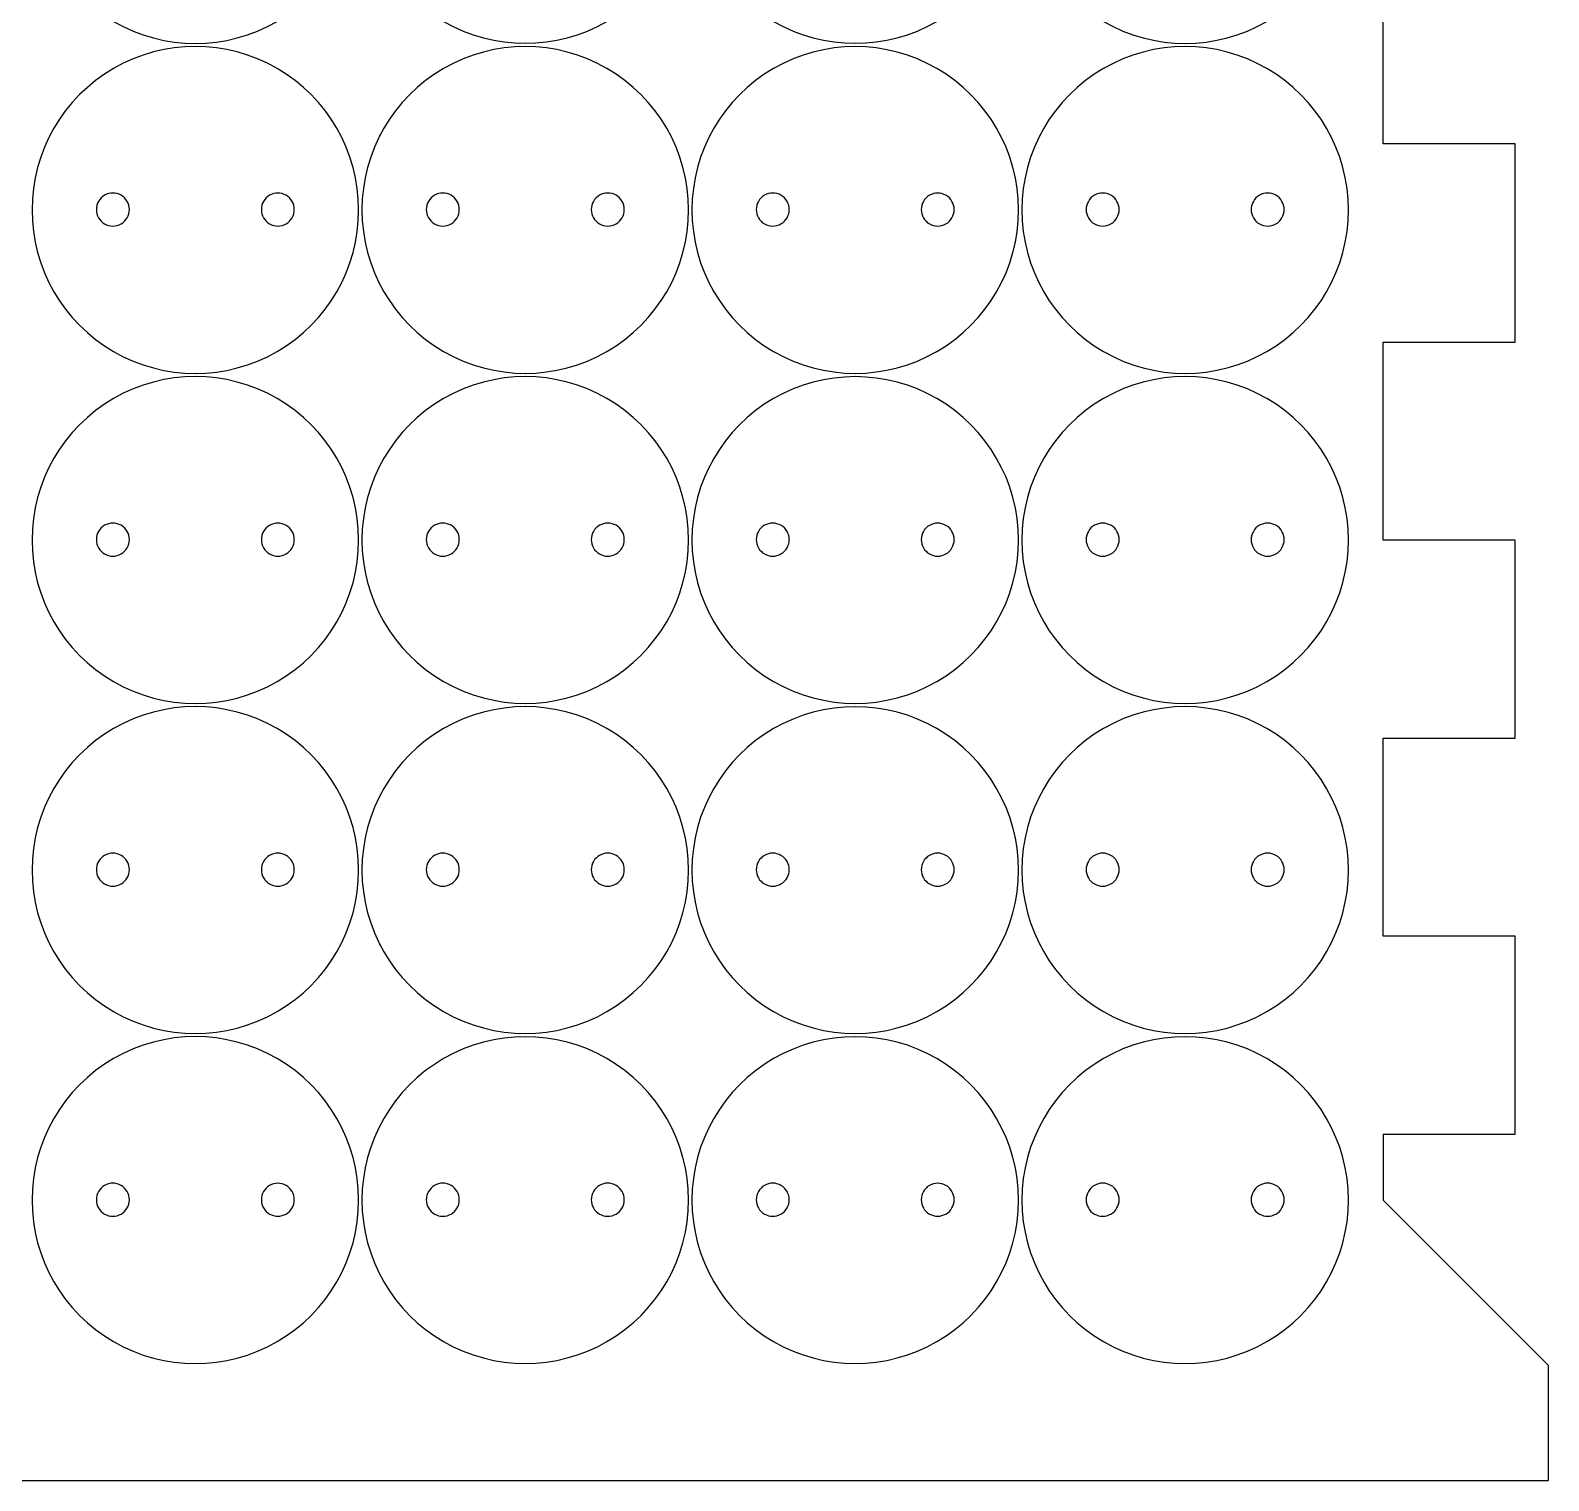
# Model space of a CAD drawing. Extents: x 0 to 163, y 0 to 185.
# Drawn here: x 116.8 to 162.82, y 95.4 to 139.34 of the extents above; entities that cross this region are included whole.
import ezdxf

# ---------------------------------------------------------------- set-up
doc = ezdxf.new("R2010")
doc.units = 0
doc.layers.add('Cut', color=7, linetype='CONTINUOUS')
doc.layers.add('Engrave', color=7, linetype='CONTINUOUS')

msp = doc.modelspace()

# ---------------------------------------------------------------- linework, layer by layer
at = {"layer": 'Cut', "color": 7}
for points in [[(157.802353, 135.898198), (157.802353, 141.898198)], [(161.802353, 135.898198), (157.802353, 135.898198)], [(161.802353, 129.898198), (161.802353, 135.898198)], [(157.802353, 129.898198), (161.802353, 129.898198)], [(157.802353, 123.898198), (157.802353, 129.898198)], [(161.802353, 123.898198), (157.802353, 123.898198)], [(161.802353, 117.898188), (161.802353, 123.898198)], [(157.802353, 111.898178), (157.802353, 117.898188)], [(157.802353, 117.898188), (161.802353, 117.898188)], [(161.802353, 111.898178), (157.802353, 111.898178)], [(161.802353, 105.898188), (161.802353, 111.898178)], [(157.802353, 105.898188), (161.802353, 105.898188)], [(157.802353, 105.898188), (157.802353, 103.898178), (162.818773, 98.881758)], [(71.80235, 99.898188), (71.80235, 95.398178), (162.818783, 95.398178), (162.818773, 98.881758)]]:
    msp.add_lwpolyline(points, dxfattribs=at)
for points in [[(119.802383, 133.909978)], [(124.802383, 133.909978)], [(129.802383, 133.909978)], [(134.802383, 133.909978)], [(139.802383, 133.909978)], [(144.802383, 133.909978)], [(149.802383, 133.909978)], [(154.802383, 133.909978)], [(119.802383, 123.909978)], [(124.802383, 123.909978)], [(129.802383, 123.909978)], [(134.802383, 123.909978)], [(139.802383, 123.909978)], [(144.802383, 123.909978)], [(149.802383, 123.909978)], [(154.802383, 123.909978)], [(119.802383, 113.909958)], [(124.802383, 113.909958)], [(129.802383, 113.909958)], [(134.802383, 113.909958)], [(139.802383, 113.909958)], [(144.802383, 113.909958)], [(149.802383, 113.909958)], [(154.802383, 113.909958)], [(119.802383, 103.909958)], [(124.802383, 103.909958)], [(129.802383, 103.909958)], [(134.802383, 103.909958)], [(139.802383, 103.909958)], [(144.802383, 103.909958)], [(149.802383, 103.909958)], [(154.802383, 103.909958)]]:
    msp.add_lwpolyline(points, close=True, dxfattribs=at)
for points in [[(119.552588, 134.34358), (119.397783, 134.433054), (119.206983, 134.433054), (119.052179, 134.34358)], [(124.552454, 134.343195), (124.397718, 134.432565), (124.207049, 134.432565), (124.052313, 134.343195)], [(129.552588, 134.34358), (129.397783, 134.433054), (129.206983, 134.433054), (129.052179, 134.34358)], [(134.552588, 134.34358), (134.397783, 134.433054), (134.206983, 134.433054), (134.052179, 134.34358)], [(139.552588, 134.34358), (139.397783, 134.433054), (139.206983, 134.433054), (139.052179, 134.34358)], [(144.552454, 134.343195), (144.397718, 134.432565), (144.207049, 134.432565), (144.052313, 134.343195)], [(149.552547, 134.343462), (149.397763, 134.432904), (149.207004, 134.432904), (149.05222, 134.343462)], [(154.552588, 134.34358), (154.397783, 134.433054), (154.206983, 134.433054), (154.052179, 134.34358)], [(119.052179, 134.34358), (118.897375, 134.254106), (118.802131, 134.088779), (118.802383, 133.909978)], [(118.802383, 133.909978), (118.802131, 133.731176), (118.897375, 133.565849), (119.052179, 133.476375)], [(119.802383, 133.909978), (119.802636, 134.088779), (119.707392, 134.254106), (119.552588, 134.34358)], [(119.552588, 133.476375), (119.707392, 133.565849), (119.802636, 133.731176), (119.802383, 133.909978)], [(124.052313, 134.343195), (123.897576, 134.253824), (123.802296, 134.088669), (123.802383, 133.909978)], [(123.802383, 133.909978), (123.802296, 133.731287), (123.897576, 133.566132), (124.052313, 133.476761)], [(124.802383, 133.909978), (124.802471, 134.088669), (124.707191, 134.253824), (124.552454, 134.343195)], [(124.552454, 133.476761), (124.707191, 133.566132), (124.802471, 133.731287), (124.802383, 133.909978)], [(129.052179, 134.34358), (128.897375, 134.254106), (128.802131, 134.088779), (128.802383, 133.909978)], [(128.802383, 133.909978), (128.802131, 133.731176), (128.897375, 133.565849), (129.052179, 133.476375)], [(129.802383, 133.909978), (129.802636, 134.088779), (129.707392, 134.254106), (129.552588, 134.34358)], [(129.552588, 133.476375), (129.707392, 133.565849), (129.802636, 133.731176), (129.802383, 133.909978)], [(134.052179, 134.34358), (133.897375, 134.254106), (133.802131, 134.088779), (133.802383, 133.909978)], [(133.802383, 133.909978), (133.802131, 133.731176), (133.897375, 133.565849), (134.052179, 133.476375)], [(134.802383, 133.909978), (134.802636, 134.088779), (134.707392, 134.254106), (134.552588, 134.34358)], [(134.552588, 133.476375), (134.707392, 133.565849), (134.802636, 133.731176), (134.802383, 133.909978)], [(139.052179, 134.34358), (138.897375, 134.254106), (138.802131, 134.088779), (138.802383, 133.909978)], [(138.802383, 133.909978), (138.802131, 133.731176), (138.897375, 133.565849), (139.052179, 133.476375)], [(139.802383, 133.909978), (139.802636, 134.088779), (139.707392, 134.254106), (139.552588, 134.34358)], [(139.552588, 133.476375), (139.707392, 133.565849), (139.802636, 133.731176), (139.802383, 133.909978)], [(144.052313, 134.343195), (143.897576, 134.253824), (143.802296, 134.088669), (143.802383, 133.909978)], [(143.802383, 133.909978), (143.802296, 133.731287), (143.897576, 133.566132), (144.052313, 133.476761)], [(144.802383, 133.909978), (144.802471, 134.088669), (144.707191, 134.253824), (144.552454, 134.343195)], [(144.552454, 133.476761), (144.707191, 133.566132), (144.802471, 133.731287), (144.802383, 133.909978)], [(149.05222, 134.343462), (148.897436, 134.25402), (148.802181, 134.088745), (148.802383, 133.909978)], [(148.802383, 133.909978), (148.802181, 133.73121), (148.897436, 133.565936), (149.05222, 133.476493)], [(149.802383, 133.909978), (149.802586, 134.088745), (149.70733, 134.25402), (149.552547, 134.343462)], [(149.552547, 133.476493), (149.70733, 133.565936), (149.802586, 133.73121), (149.802383, 133.909978)], [(154.052179, 134.34358), (153.897375, 134.254106), (153.802131, 134.088779), (153.802383, 133.909978)], [(153.802383, 133.909978), (153.802131, 133.731176), (153.897375, 133.565849), (154.052179, 133.476375)], [(154.802383, 133.909978), (154.802636, 134.088779), (154.707392, 134.254106), (154.552588, 134.34358)], [(154.552588, 133.476375), (154.707392, 133.565849), (154.802636, 133.731176), (154.802383, 133.909978)], [(119.052179, 133.476375), (119.206983, 133.386902), (119.397783, 133.386902), (119.552588, 133.476375)], [(124.052313, 133.476761), (124.207049, 133.38739), (124.397718, 133.38739), (124.552454, 133.476761)], [(129.052179, 133.476375), (129.206983, 133.386902), (129.397783, 133.386902), (129.552588, 133.476375)], [(134.052179, 133.476375), (134.206983, 133.386902), (134.397783, 133.386902), (134.552588, 133.476375)], [(139.052179, 133.476375), (139.206983, 133.386902), (139.397783, 133.386902), (139.552588, 133.476375)], [(144.052313, 133.476761), (144.207049, 133.38739), (144.397718, 133.38739), (144.552454, 133.476761)], [(149.05222, 133.476493), (149.207004, 133.387051), (149.397763, 133.387051), (149.552547, 133.476493)], [(154.052179, 133.476375), (154.206983, 133.386902), (154.397783, 133.386902), (154.552588, 133.476375)], [(119.052179, 124.34358), (118.897375, 124.254106), (118.802131, 124.088779), (118.802383, 123.909978)], [(119.552588, 124.34358), (119.397783, 124.433054), (119.206983, 124.433054), (119.052179, 124.34358)], [(119.802383, 123.909978), (119.802636, 124.088779), (119.707392, 124.254106), (119.552588, 124.34358)], [(124.052313, 124.343195), (123.897576, 124.253824), (123.802296, 124.088669), (123.802383, 123.909978)], [(124.552454, 124.343195), (124.397718, 124.432565), (124.207049, 124.432565), (124.052313, 124.343195)], [(124.802383, 123.909978), (124.802471, 124.088669), (124.707191, 124.253824), (124.552454, 124.343195)], [(129.052179, 124.34358), (128.897375, 124.254106), (128.802131, 124.088779), (128.802383, 123.909978)], [(129.552588, 124.34358), (129.397783, 124.433054), (129.206983, 124.433054), (129.052179, 124.34358)], [(129.802383, 123.909978), (129.802636, 124.088779), (129.707392, 124.254106), (129.552588, 124.34358)], [(134.052179, 124.34358), (133.897375, 124.254106), (133.802131, 124.088779), (133.802383, 123.909978)], [(134.552588, 124.34358), (134.397783, 124.433054), (134.206983, 124.433054), (134.052179, 124.34358)], [(134.802383, 123.909978), (134.802636, 124.088779), (134.707392, 124.254106), (134.552588, 124.34358)], [(139.052179, 124.34358), (138.897375, 124.254106), (138.802131, 124.088779), (138.802383, 123.909978)], [(139.552588, 124.34358), (139.397783, 124.433054), (139.206983, 124.433054), (139.052179, 124.34358)], [(139.802383, 123.909978), (139.802636, 124.088779), (139.707392, 124.254106), (139.552588, 124.34358)], [(144.052313, 124.343195), (143.897576, 124.253824), (143.802296, 124.088669), (143.802383, 123.909978)], [(144.552454, 124.343195), (144.397718, 124.432565), (144.207049, 124.432565), (144.052313, 124.343195)], [(144.802383, 123.909978), (144.802471, 124.088669), (144.707191, 124.253824), (144.552454, 124.343195)], [(149.05222, 124.343462), (148.897436, 124.25402), (148.802181, 124.088745), (148.802383, 123.909978)], [(149.552547, 124.343462), (149.397763, 124.432904), (149.207004, 124.432904), (149.05222, 124.343462)], [(149.802383, 123.909978), (149.802586, 124.088745), (149.70733, 124.25402), (149.552547, 124.343462)], [(154.052179, 124.34358), (153.897375, 124.254106), (153.802131, 124.088779), (153.802383, 123.909978)], [(154.552588, 124.34358), (154.397783, 124.433054), (154.206983, 124.433054), (154.052179, 124.34358)], [(154.802383, 123.909978), (154.802636, 124.088779), (154.707392, 124.254106), (154.552588, 124.34358)], [(118.802383, 123.909978), (118.802131, 123.731176), (118.897375, 123.565849), (119.052179, 123.476375)], [(119.552588, 123.476375), (119.707392, 123.565849), (119.802636, 123.731176), (119.802383, 123.909978)], [(123.802383, 123.909978), (123.802296, 123.731287), (123.897576, 123.566132), (124.052313, 123.476761)], [(124.552454, 123.476761), (124.707191, 123.566132), (124.802471, 123.731287), (124.802383, 123.909978)], [(128.802383, 123.909978), (128.802131, 123.731176), (128.897375, 123.565849), (129.052179, 123.476375)], [(129.552588, 123.476375), (129.707392, 123.565849), (129.802636, 123.731176), (129.802383, 123.909978)], [(133.802383, 123.909978), (133.802131, 123.731176), (133.897375, 123.565849), (134.052179, 123.476375)], [(134.552588, 123.476375), (134.707392, 123.565849), (134.802636, 123.731176), (134.802383, 123.909978)], [(138.802383, 123.909978), (138.802131, 123.731176), (138.897375, 123.565849), (139.052179, 123.476375)], [(139.552588, 123.476375), (139.707392, 123.565849), (139.802636, 123.731176), (139.802383, 123.909978)], [(143.802383, 123.909978), (143.802296, 123.731287), (143.897576, 123.566132), (144.052313, 123.476761)], [(144.552454, 123.476761), (144.707191, 123.566132), (144.802471, 123.731287), (144.802383, 123.909978)], [(148.802383, 123.909978), (148.802181, 123.73121), (148.897436, 123.565936), (149.05222, 123.476493)], [(149.552547, 123.476493), (149.70733, 123.565936), (149.802586, 123.73121), (149.802383, 123.909978)], [(153.802383, 123.909978), (153.802131, 123.731176), (153.897375, 123.565849), (154.052179, 123.476375)], [(154.552588, 123.476375), (154.707392, 123.565849), (154.802636, 123.731176), (154.802383, 123.909978)], [(119.052179, 123.476375), (119.206983, 123.386902), (119.397783, 123.386902), (119.552588, 123.476375)], [(124.052313, 123.476761), (124.207049, 123.38739), (124.397718, 123.38739), (124.552454, 123.476761)], [(129.052179, 123.476375), (129.206983, 123.386902), (129.397783, 123.386902), (129.552588, 123.476375)], [(134.052179, 123.476375), (134.206983, 123.386902), (134.397783, 123.386902), (134.552588, 123.476375)], [(139.052179, 123.476375), (139.206983, 123.386902), (139.397783, 123.386902), (139.552588, 123.476375)], [(144.052313, 123.476761), (144.207049, 123.38739), (144.397718, 123.38739), (144.552454, 123.476761)], [(149.05222, 123.476493), (149.207004, 123.387051), (149.397763, 123.387051), (149.552547, 123.476493)], [(154.052179, 123.476375), (154.206983, 123.386902), (154.397783, 123.386902), (154.552588, 123.476375)], [(119.052179, 114.34356), (118.897375, 114.254086), (118.802131, 114.088759), (118.802383, 113.909958)], [(119.552588, 114.34356), (119.397783, 114.433034), (119.206983, 114.433034), (119.052179, 114.34356)], [(119.802383, 113.909958), (119.802636, 114.088759), (119.707392, 114.254086), (119.552588, 114.34356)], [(124.052313, 114.343175), (123.897576, 114.253804), (123.802296, 114.088649), (123.802383, 113.909958)], [(124.552454, 114.343175), (124.397718, 114.432545), (124.207049, 114.432545), (124.052313, 114.343175)], [(124.802383, 113.909958), (124.802471, 114.088649), (124.707191, 114.253804), (124.552454, 114.343175)], [(129.052179, 114.34356), (128.897375, 114.254086), (128.802131, 114.088759), (128.802383, 113.909958)], [(129.552588, 114.34356), (129.397783, 114.433034), (129.206983, 114.433034), (129.052179, 114.34356)], [(129.802383, 113.909958), (129.802636, 114.088759), (129.707392, 114.254086), (129.552588, 114.34356)], [(134.052179, 114.34356), (133.897375, 114.254086), (133.802131, 114.088759), (133.802383, 113.909958)], [(134.552588, 114.34356), (134.397783, 114.433034), (134.206983, 114.433034), (134.052179, 114.34356)], [(134.802383, 113.909958), (134.802636, 114.088759), (134.707392, 114.254086), (134.552588, 114.34356)], [(139.052179, 114.34356), (138.897375, 114.254086), (138.802131, 114.088759), (138.802383, 113.909958)], [(139.552588, 114.34356), (139.397783, 114.433034), (139.206983, 114.433034), (139.052179, 114.34356)], [(139.802383, 113.909958), (139.802636, 114.088759), (139.707392, 114.254086), (139.552588, 114.34356)], [(144.052313, 114.343175), (143.897576, 114.253804), (143.802296, 114.088649), (143.802383, 113.909958)], [(144.552454, 114.343175), (144.397718, 114.432545), (144.207049, 114.432545), (144.052313, 114.343175)], [(144.802383, 113.909958), (144.802471, 114.088649), (144.707191, 114.253804), (144.552454, 114.343175)], [(149.05222, 114.343442), (148.897436, 114.254), (148.802181, 114.088725), (148.802383, 113.909958)], [(149.552547, 114.343442), (149.397763, 114.432884), (149.207004, 114.432884), (149.05222, 114.343442)], [(149.802383, 113.909958), (149.802586, 114.088725), (149.70733, 114.254), (149.552547, 114.343442)], [(154.052179, 114.34356), (153.897375, 114.254086), (153.802131, 114.088759), (153.802383, 113.909958)], [(154.552588, 114.34356), (154.397783, 114.433034), (154.206983, 114.433034), (154.052179, 114.34356)], [(154.802383, 113.909958), (154.802636, 114.088759), (154.707392, 114.254086), (154.552588, 114.34356)], [(118.802383, 113.909958), (118.802131, 113.731156), (118.897375, 113.565829), (119.052179, 113.476355)], [(119.552588, 113.476355), (119.707392, 113.565829), (119.802636, 113.731156), (119.802383, 113.909958)], [(123.802383, 113.909958), (123.802296, 113.731267), (123.897576, 113.566112), (124.052313, 113.476741)], [(124.552454, 113.476741), (124.707191, 113.566112), (124.802471, 113.731267), (124.802383, 113.909958)], [(128.802383, 113.909958), (128.802131, 113.731156), (128.897375, 113.565829), (129.052179, 113.476355)], [(129.552588, 113.476355), (129.707392, 113.565829), (129.802636, 113.731156), (129.802383, 113.909958)], [(133.802383, 113.909958), (133.802131, 113.731156), (133.897375, 113.565829), (134.052179, 113.476355)], [(134.552588, 113.476355), (134.707392, 113.565829), (134.802636, 113.731156), (134.802383, 113.909958)], [(138.802383, 113.909958), (138.802131, 113.731156), (138.897375, 113.565829), (139.052179, 113.476355)], [(139.552588, 113.476355), (139.707392, 113.565829), (139.802636, 113.731156), (139.802383, 113.909958)], [(143.802383, 113.909958), (143.802296, 113.731267), (143.897576, 113.566112), (144.052313, 113.476741)], [(144.552454, 113.476741), (144.707191, 113.566112), (144.802471, 113.731267), (144.802383, 113.909958)], [(148.802383, 113.909958), (148.802181, 113.73119), (148.897436, 113.565916), (149.05222, 113.476473)], [(149.552547, 113.476473), (149.70733, 113.565916), (149.802586, 113.73119), (149.802383, 113.909958)], [(153.802383, 113.909958), (153.802131, 113.731156), (153.897375, 113.565829), (154.052179, 113.476355)], [(154.552588, 113.476355), (154.707392, 113.565829), (154.802636, 113.731156), (154.802383, 113.909958)], [(119.052179, 113.476355), (119.206983, 113.386882), (119.397783, 113.386882), (119.552588, 113.476355)], [(124.052313, 113.476741), (124.207049, 113.38737), (124.397718, 113.38737), (124.552454, 113.476741)], [(129.052179, 113.476355), (129.206983, 113.386882), (129.397783, 113.386882), (129.552588, 113.476355)], [(134.052179, 113.476355), (134.206983, 113.386882), (134.397783, 113.386882), (134.552588, 113.476355)], [(139.052179, 113.476355), (139.206983, 113.386882), (139.397783, 113.386882), (139.552588, 113.476355)], [(144.052313, 113.476741), (144.207049, 113.38737), (144.397718, 113.38737), (144.552454, 113.476741)], [(149.05222, 113.476473), (149.207004, 113.387031), (149.397763, 113.387031), (149.552547, 113.476473)], [(154.052179, 113.476355), (154.206983, 113.386882), (154.397783, 113.386882), (154.552588, 113.476355)], [(119.052179, 104.34356), (118.897375, 104.254086), (118.802131, 104.088759), (118.802383, 103.909958)], [(119.552588, 104.34356), (119.397783, 104.433034), (119.206983, 104.433034), (119.052179, 104.34356)], [(119.802383, 103.909958), (119.802636, 104.088759), (119.707392, 104.254086), (119.552588, 104.34356)], [(124.052313, 104.343175), (123.897576, 104.253804), (123.802296, 104.088649), (123.802383, 103.909958)], [(124.552454, 104.343175), (124.397718, 104.432545), (124.207049, 104.432545), (124.052313, 104.343175)], [(124.802383, 103.909958), (124.802471, 104.088649), (124.707191, 104.253804), (124.552454, 104.343175)], [(129.052179, 104.34356), (128.897375, 104.254086), (128.802131, 104.088759), (128.802383, 103.909958)], [(129.552588, 104.34356), (129.397783, 104.433034), (129.206983, 104.433034), (129.052179, 104.34356)], [(129.802383, 103.909958), (129.802636, 104.088759), (129.707392, 104.254086), (129.552588, 104.34356)], [(134.052179, 104.34356), (133.897375, 104.254086), (133.802131, 104.088759), (133.802383, 103.909958)], [(134.552588, 104.34356), (134.397783, 104.433034), (134.206983, 104.433034), (134.052179, 104.34356)], [(134.802383, 103.909958), (134.802636, 104.088759), (134.707392, 104.254086), (134.552588, 104.34356)], [(139.052179, 104.34356), (138.897375, 104.254086), (138.802131, 104.088759), (138.802383, 103.909958)], [(139.552588, 104.34356), (139.397783, 104.433034), (139.206983, 104.433034), (139.052179, 104.34356)], [(139.802383, 103.909958), (139.802636, 104.088759), (139.707392, 104.254086), (139.552588, 104.34356)], [(144.052313, 104.343175), (143.897576, 104.253804), (143.802296, 104.088649), (143.802383, 103.909958)], [(144.552454, 104.343175), (144.397718, 104.432545), (144.207049, 104.432545), (144.052313, 104.343175)], [(144.802383, 103.909958), (144.802471, 104.088649), (144.707191, 104.253804), (144.552454, 104.343175)], [(149.05222, 104.343442), (148.897436, 104.254), (148.802181, 104.088725), (148.802383, 103.909958)], [(149.552547, 104.343442), (149.397763, 104.432884), (149.207004, 104.432884), (149.05222, 104.343442)], [(149.802383, 103.909958), (149.802586, 104.088725), (149.70733, 104.254), (149.552547, 104.343442)], [(154.052179, 104.34356), (153.897375, 104.254086), (153.802131, 104.088759), (153.802383, 103.909958)], [(154.552588, 104.34356), (154.397783, 104.433034), (154.206983, 104.433034), (154.052179, 104.34356)], [(154.802383, 103.909958), (154.802636, 104.088759), (154.707392, 104.254086), (154.552588, 104.34356)], [(118.802383, 103.909958), (118.802131, 103.731156), (118.897375, 103.565829), (119.052179, 103.476355)], [(119.552588, 103.476355), (119.707392, 103.565829), (119.802636, 103.731156), (119.802383, 103.909958)], [(123.802383, 103.909958), (123.802296, 103.731267), (123.897576, 103.566112), (124.052313, 103.476741)], [(124.552454, 103.476741), (124.707191, 103.566112), (124.802471, 103.731267), (124.802383, 103.909958)], [(128.802383, 103.909958), (128.802131, 103.731156), (128.897375, 103.565829), (129.052179, 103.476355)], [(129.552588, 103.476355), (129.707392, 103.565829), (129.802636, 103.731156), (129.802383, 103.909958)], [(133.802383, 103.909958), (133.802131, 103.731156), (133.897375, 103.565829), (134.052179, 103.476355)], [(134.552588, 103.476355), (134.707392, 103.565829), (134.802636, 103.731156), (134.802383, 103.909958)], [(138.802383, 103.909958), (138.802131, 103.731156), (138.897375, 103.565829), (139.052179, 103.476355)], [(139.552588, 103.476355), (139.707392, 103.565829), (139.802636, 103.731156), (139.802383, 103.909958)], [(143.802383, 103.909958), (143.802296, 103.731267), (143.897576, 103.566112), (144.052313, 103.476741)], [(144.552454, 103.476741), (144.707191, 103.566112), (144.802471, 103.731267), (144.802383, 103.909958)], [(148.802383, 103.909958), (148.802181, 103.73119), (148.897436, 103.565916), (149.05222, 103.476473)], [(149.552547, 103.476473), (149.70733, 103.565916), (149.802586, 103.73119), (149.802383, 103.909958)], [(153.802383, 103.909958), (153.802131, 103.731156), (153.897375, 103.565829), (154.052179, 103.476355)], [(154.552588, 103.476355), (154.707392, 103.565829), (154.802636, 103.731156), (154.802383, 103.909958)], [(119.052179, 103.476355), (119.206983, 103.386882), (119.397783, 103.386882), (119.552588, 103.476355)], [(124.052313, 103.476741), (124.207049, 103.38737), (124.397718, 103.38737), (124.552454, 103.476741)], [(129.052179, 103.476355), (129.206983, 103.386882), (129.397783, 103.386882), (129.552588, 103.476355)], [(134.052179, 103.476355), (134.206983, 103.386882), (134.397783, 103.386882), (134.552588, 103.476355)], [(139.052179, 103.476355), (139.206983, 103.386882), (139.397783, 103.386882), (139.552588, 103.476355)], [(144.052313, 103.476741), (144.207049, 103.38737), (144.397718, 103.38737), (144.552454, 103.476741)], [(149.05222, 103.476473), (149.207004, 103.387031), (149.397763, 103.387031), (149.552547, 103.476473)], [(154.052179, 103.476355), (154.206983, 103.386882), (154.397783, 103.386882), (154.552588, 103.476355)]]:
    msp.add_open_spline(points, degree=3, dxfattribs=at)
at = {"layer": 'Engrave', "color": 7}
for points in [[(126.752353, 133.898198)], [(136.752353, 133.898198)], [(146.752353, 133.898198)], [(156.752353, 133.898198)], [(126.752353, 123.898198)], [(136.752353, 123.898198)], [(146.752353, 123.898198)], [(156.752353, 123.898198)], [(126.752353, 113.898188)], [(136.752353, 113.898188)], [(146.752353, 113.898188)], [(156.752353, 113.898188)], [(126.752353, 103.898178)], [(136.752353, 103.898178)], [(146.752353, 103.898178)], [(156.752353, 103.898178)]]:
    msp.add_lwpolyline(points, close=True, dxfattribs=at)
for points in [[(119.326445, 139.608749), (120.858442, 138.723817), (122.746265, 138.723817), (124.278262, 139.608749)], [(129.327353, 139.611372), (130.858889, 138.72714), (132.745818, 138.72714), (134.277353, 139.611372)], [(139.327353, 139.611372), (140.858889, 138.72714), (142.745818, 138.72714), (144.277353, 139.611372)], [(149.326947, 139.610199), (150.858689, 138.725654), (152.746018, 138.725654), (154.27776, 139.610199)], [(124.278262, 138.187646), (122.746265, 139.072578), (120.858442, 139.072578), (119.326445, 138.187646)], [(134.27776, 138.186196), (132.746018, 139.070741), (130.858689, 139.070741), (129.326947, 138.186196)], [(144.277353, 138.185023), (142.745818, 139.069256), (140.858889, 139.069256), (139.327353, 138.185023)], [(154.27776, 138.186196), (152.746018, 139.070741), (150.858689, 139.070741), (149.326947, 138.186196)], [(119.326445, 138.187646), (117.794447, 137.302714), (116.851229, 135.667412), (116.852353, 133.898198)], [(126.752353, 133.898198), (126.753478, 135.667412), (125.810259, 137.302714), (124.278262, 138.187646)], [(129.326947, 138.186196), (127.795205, 137.301651), (126.851851, 135.666998), (126.852353, 133.898198)], [(136.752353, 133.898198), (136.752856, 135.666998), (135.809502, 137.301651), (134.27776, 138.186196)], [(139.327353, 138.185023), (137.795818, 137.300791), (136.852353, 135.666662), (136.852353, 133.898198)], [(146.752353, 133.898198), (146.752353, 135.666662), (145.808889, 137.300791), (144.277353, 138.185023)], [(149.326947, 138.186196), (147.795205, 137.301651), (146.851851, 135.666998), (146.852353, 133.898198)], [(156.752353, 133.898198), (156.752856, 135.666998), (155.809502, 137.301651), (154.27776, 138.186196)], [(116.852353, 133.898198), (116.851229, 132.128984), (117.794447, 130.493681), (119.326445, 129.608749)], [(124.278262, 129.608749), (125.810259, 130.493681), (126.753478, 132.128984), (126.752353, 133.898198)], [(126.852353, 133.898198), (126.852353, 132.129733), (127.795818, 130.495604), (129.327353, 129.611372)], [(134.277353, 129.611372), (135.808889, 130.495604), (136.752353, 132.129733), (136.752353, 133.898198)], [(136.852353, 133.898198), (136.852353, 132.129733), (137.795818, 130.495604), (139.327353, 129.611372)], [(144.277353, 129.611372), (145.808889, 130.495604), (146.752353, 132.129733), (146.752353, 133.898198)], [(146.852353, 133.898198), (146.851851, 132.129398), (147.795205, 130.494744), (149.326947, 129.610199)], [(154.27776, 129.610199), (155.809502, 130.494744), (156.752856, 132.129398), (156.752353, 133.898198)], [(119.326445, 129.608749), (120.858442, 128.723817), (122.746265, 128.723817), (124.278262, 129.608749)], [(129.327353, 129.611372), (130.858889, 128.72714), (132.745818, 128.72714), (134.277353, 129.611372)], [(139.327353, 129.611372), (140.858889, 128.72714), (142.745818, 128.72714), (144.277353, 129.611372)], [(149.326947, 129.610199), (150.858689, 128.725654), (152.746018, 128.725654), (154.27776, 129.610199)], [(124.278262, 128.187646), (122.746265, 129.072578), (120.858442, 129.072578), (119.326445, 128.187646)], [(134.27776, 128.186196), (132.746018, 129.070741), (130.858689, 129.070741), (129.326947, 128.186196)], [(144.277353, 128.185023), (142.745818, 129.069256), (140.858889, 129.069256), (139.327353, 128.185023)], [(154.27776, 128.186196), (152.746018, 129.070741), (150.858689, 129.070741), (149.326947, 128.186196)], [(119.326445, 128.187646), (117.794447, 127.302714), (116.851229, 125.667412), (116.852353, 123.898198)], [(126.752353, 123.898198), (126.753478, 125.667412), (125.810259, 127.302714), (124.278262, 128.187646)], [(129.326947, 128.186196), (127.795205, 127.301651), (126.851851, 125.666998), (126.852353, 123.898198)], [(136.752353, 123.898198), (136.752856, 125.666998), (135.809502, 127.301651), (134.27776, 128.186196)], [(139.327353, 128.185023), (137.795818, 127.300791), (136.852353, 125.666662), (136.852353, 123.898198)], [(146.752353, 123.898198), (146.752353, 125.666662), (145.808889, 127.300791), (144.277353, 128.185023)], [(149.326947, 128.186196), (147.795205, 127.301651), (146.851851, 125.666998), (146.852353, 123.898198)], [(156.752353, 123.898198), (156.752856, 125.666998), (155.809502, 127.301651), (154.27776, 128.186196)], [(116.852353, 123.898198), (116.851229, 122.128984), (117.794447, 120.493681), (119.326445, 119.608749)], [(124.278262, 119.608749), (125.810259, 120.493681), (126.753478, 122.128984), (126.752353, 123.898198)], [(126.852353, 123.898198), (126.852353, 122.129733), (127.795818, 120.495604), (129.327353, 119.611372)], [(134.277353, 119.611372), (135.808889, 120.495604), (136.752353, 122.129733), (136.752353, 123.898198)], [(136.852353, 123.898198), (136.852353, 122.129733), (137.795818, 120.495604), (139.327353, 119.611372)], [(144.277353, 119.611372), (145.808889, 120.495604), (146.752353, 122.129733), (146.752353, 123.898198)], [(146.852353, 123.898198), (146.851851, 122.129398), (147.795205, 120.494744), (149.326947, 119.610199)], [(154.27776, 119.610199), (155.809502, 120.494744), (156.752856, 122.129398), (156.752353, 123.898198)], [(119.326445, 119.608749), (120.858442, 118.723817), (122.746265, 118.723817), (124.278262, 119.608749)], [(129.327353, 119.611372), (130.858889, 118.72714), (132.745818, 118.72714), (134.277353, 119.611372)], [(139.327353, 119.611372), (140.858889, 118.72714), (142.745818, 118.72714), (144.277353, 119.611372)], [(149.326947, 119.610199), (150.858689, 118.725654), (152.746018, 118.725654), (154.27776, 119.610199)], [(124.278262, 118.187636), (122.746265, 119.072568), (120.858442, 119.072568), (119.326445, 118.187636)], [(134.27776, 118.186186), (132.746018, 119.070731), (130.858689, 119.070731), (129.326947, 118.186186)], [(144.277353, 118.185013), (142.745818, 119.069246), (140.858889, 119.069246), (139.327353, 118.185013)], [(154.27776, 118.186186), (152.746018, 119.070731), (150.858689, 119.070731), (149.326947, 118.186186)], [(119.326445, 118.187636), (117.794447, 117.302704), (116.851229, 115.667402), (116.852353, 113.898188)], [(126.752353, 113.898188), (126.753478, 115.667402), (125.810259, 117.302704), (124.278262, 118.187636)], [(129.326947, 118.186186), (127.795205, 117.301641), (126.851851, 115.666988), (126.852353, 113.898188)], [(136.752353, 113.898188), (136.752856, 115.666988), (135.809502, 117.301641), (134.27776, 118.186186)], [(139.327353, 118.185013), (137.795818, 117.300781), (136.852353, 115.666652), (136.852353, 113.898188)], [(146.752353, 113.898188), (146.752353, 115.666652), (145.808889, 117.300781), (144.277353, 118.185013)], [(149.326947, 118.186186), (147.795205, 117.301641), (146.851851, 115.666988), (146.852353, 113.898188)], [(156.752353, 113.898188), (156.752856, 115.666988), (155.809502, 117.301641), (154.27776, 118.186186)], [(116.852353, 113.898188), (116.851229, 112.128974), (117.794447, 110.493671), (119.326445, 109.608739)], [(124.278262, 109.608739), (125.810259, 110.493671), (126.753478, 112.128974), (126.752353, 113.898188)], [(126.852353, 113.898188), (126.852353, 112.129723), (127.795818, 110.495594), (129.327353, 109.611362)], [(134.277353, 109.611362), (135.808889, 110.495594), (136.752353, 112.129723), (136.752353, 113.898188)], [(136.852353, 113.898188), (136.852353, 112.129723), (137.795818, 110.495594), (139.327353, 109.611362)], [(144.277353, 109.611362), (145.808889, 110.495594), (146.752353, 112.129723), (146.752353, 113.898188)], [(146.852353, 113.898188), (146.851851, 112.129388), (147.795205, 110.494734), (149.326947, 109.610189)], [(154.27776, 109.610189), (155.809502, 110.494734), (156.752856, 112.129388), (156.752353, 113.898188)], [(119.326445, 109.608739), (120.858442, 108.723807), (122.746265, 108.723807), (124.278262, 109.608739)], [(129.327353, 109.611362), (130.858889, 108.72713), (132.745818, 108.72713), (134.277353, 109.611362)], [(139.327353, 109.611362), (140.858889, 108.72713), (142.745818, 108.72713), (144.277353, 109.611362)], [(149.326947, 109.610189), (150.858689, 108.725644), (152.746018, 108.725644), (154.27776, 109.610189)], [(124.278262, 108.187626), (122.746265, 109.072558), (120.858442, 109.072558), (119.326445, 108.187626)], [(134.27776, 108.186176), (132.746018, 109.070721), (130.858689, 109.070721), (129.326947, 108.186176)], [(144.277353, 108.185003), (142.745818, 109.069236), (140.858889, 109.069236), (139.327353, 108.185003)], [(154.27776, 108.186176), (152.746018, 109.070721), (150.858689, 109.070721), (149.326947, 108.186176)], [(119.326445, 108.187626), (117.794447, 107.302694), (116.851229, 105.667392), (116.852353, 103.898178)], [(126.752353, 103.898178), (126.753478, 105.667392), (125.810259, 107.302694), (124.278262, 108.187626)], [(129.326947, 108.186176), (127.795205, 107.301631), (126.851851, 105.666978), (126.852353, 103.898178)], [(136.752353, 103.898178), (136.752856, 105.666978), (135.809502, 107.301631), (134.27776, 108.186176)], [(139.327353, 108.185003), (137.795818, 107.300771), (136.852353, 105.666642), (136.852353, 103.898178)], [(146.752353, 103.898178), (146.752353, 105.666642), (145.808889, 107.300771), (144.277353, 108.185003)], [(149.326947, 108.186176), (147.795205, 107.301631), (146.851851, 105.666978), (146.852353, 103.898178)], [(156.752353, 103.898178), (156.752856, 105.666978), (155.809502, 107.301631), (154.27776, 108.186176)], [(116.852353, 103.898178), (116.851229, 102.128964), (117.794447, 100.493661), (119.326445, 99.608729)], [(124.278262, 99.608729), (125.810259, 100.493661), (126.753478, 102.128964), (126.752353, 103.898178)], [(126.852353, 103.898178), (126.852353, 102.129713), (127.795818, 100.495584), (129.327353, 99.611352)], [(134.277353, 99.611352), (135.808889, 100.495584), (136.752353, 102.129713), (136.752353, 103.898178)], [(136.852353, 103.898178), (136.852353, 102.129713), (137.795818, 100.495584), (139.327353, 99.611352)], [(144.277353, 99.611352), (145.808889, 100.495584), (146.752353, 102.129713), (146.752353, 103.898178)], [(146.852353, 103.898178), (146.851851, 102.129378), (147.795205, 100.494724), (149.326947, 99.610179)], [(154.27776, 99.610179), (155.809502, 100.494724), (156.752856, 102.129378), (156.752353, 103.898178)], [(119.326445, 99.608729), (120.858442, 98.723797), (122.746265, 98.723797), (124.278262, 99.608729)], [(129.327353, 99.611352), (130.858889, 98.72712), (132.745818, 98.72712), (134.277353, 99.611352)], [(139.327353, 99.611352), (140.858889, 98.72712), (142.745818, 98.72712), (144.277353, 99.611352)], [(149.326947, 99.610179), (150.858689, 98.725634), (152.746018, 98.725634), (154.27776, 99.610179)]]:
    msp.add_open_spline(points, degree=3, dxfattribs=at)

doc.saveas('drawing.dxf')
